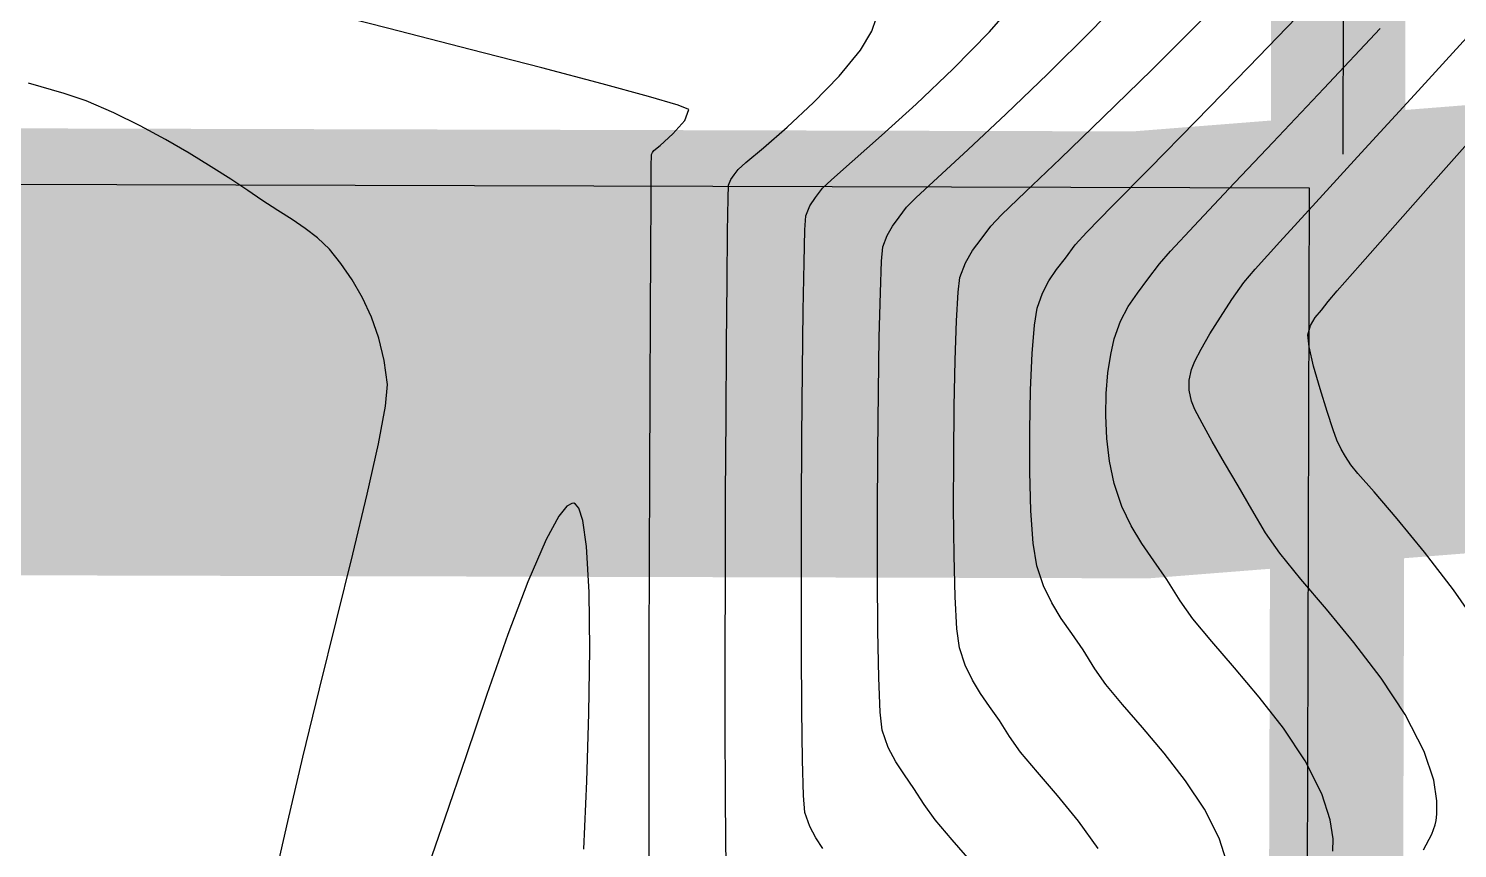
# Model space of a CAD drawing. Header units: feet. Extents: x 26064 to 27719, y 16802 to 28989.
# Drawn here: x 27538.99 to 27581.6, y 17992.7 to 18017.16 of the extents above; entities that cross this region are included whole.
import ezdxf

# ---------------------------------------------------------------- set-up
doc = ezdxf.new("R2010")
doc.units = ezdxf.units.FT
doc.header["$LTSCALE"] = 50
doc.header["$MEASUREMENT"] = 0
for name, pattern in [('DASHED', [0.75, 0.5, -0.25]), ('HIDDEN', [0.375, 0.25, -0.125]), ('HIDN25', [0.0938, 0.0625, -0.0313]), ('PHANTOM', [2.5, 1.25, -0.25, 0.25, -0.25, 0.25, -0.25])]:
    doc.linetypes.add(name, pattern=pattern)
for name, color, linetype in [('CONT-MJR', 160, 'HIDDEN'), ('CONT-MNR', 55, 'HIDN25'), ('DEMO-UTILITY', 1, 'Continuous'), ('FENCES-CHAIN', 6, 'FENCE-CHAIN'), ('FENCES-OTHER', 6, 'FENCE-WOOD'), ('s-adjoiners', 1, 'PHANTOM'), ('SILT_FENCE', 1, 'HIDDEN')]:
    doc.layers.add(name, color=color, linetype=linetype)
doc.linetypes.add('FENCE-CHAIN', pattern='A,1,0,[133,ltypeshp.shx,S=0.05,R=0,X=0,Y=0],-0.1', length=1.1)
doc.linetypes.add('FENCE-WOOD', pattern='A,1,0,[132,ltypeshp.shx,S=0.05,R=0,X=0,Y=0],-0.1', length=1.1)

msp = doc.modelspace()

# ---------------------------------------------------------------- linework, layer by layer
at = {"layer": 'CONT-MJR', "color": 7, "extrusion": (-0.246691, -0.969094, 0)}
msp.add_line((27549.73798, 18017.15935, 635), (27547.11051, 18017.8282, 635), dxfattribs=at)
at = {"layer": 'CONT-MJR', "color": 7, "extrusion": (0.720484, -0.693472, 0)}
msp.add_line((27575.38455, 18016.01769, 630), (27577.09261, 18017.79229, 630), dxfattribs=at)
at = {"layer": 'CONT-MJR', "color": 7, "extrusion": (-0.247899, -0.968786, 0)}
msp.add_line((27552.1597, 18016.53967, 635), (27549.73798, 18017.15935, 635), dxfattribs=at)
at = {"layer": 'CONT-MJR', "color": 7, "extrusion": (-0.250186, -0.968198, 0)}
msp.add_line((27554.30436, 18015.98548, 635), (27552.1597, 18016.53967, 635), dxfattribs=at)
at = {"layer": 'CONT-MJR', "color": 7, "extrusion": (-0.254316, -0.967121, 0)}
msp.add_line((27556.10062, 18015.51313, 635), (27554.30436, 18015.98548, 635), dxfattribs=at)
at = {"layer": 'CONT-MJR', "color": 7}
for p, q in [((27573.80311, 18014.39631, 630), (27575.38455, 18016.01769, 630)), ((27557.47716, 18015.13896, 635), (27556.10062, 18015.51313, 635)), ((27572.42144, 18012.99133, 630), (27573.80311, 18014.39631, 630)), ((27557.56525, 18013.04487, 635), (27557.56831, 18013.4009, 635)), ((27570.54993, 18011.08343, 630), (27571.31267, 18011.86597, 630)), ((27557.54127, 18008.59727, 635), (27557.55094, 18010.53854, 635)), ((27569.65133, 18009.97121, 630), (27569.91373, 18010.31605, 630)), ((27568.99151, 18008.31175, 630), (27569.0713, 18008.82228, 630)), ((27568.85367, 18003.93191, 630), (27568.85227, 18005.16728, 630)), ((27557.50399, 17998.68361, 635), (27557.51153, 18001.27528, 635)), ((27569.79045, 17999.56281, 630), (27569.50615, 18000.02457, 630)), ((27570.10473, 17999.10925, 630), (27569.79045, 17999.56281, 630)), ((27557.49893, 17996.19063, 635), (27557.50399, 17998.68361, 635)), ((27573.49634, 17994.72109, 630), (27572.86248, 17995.54082, 630)), ((27574.06153, 17993.86947, 630), (27573.49634, 17994.72109, 630))]:
    msp.add_line(p, q, dxfattribs=at)
at = {"layer": 'CONT-MJR', "color": 7, "extrusion": (0.281381, 0.959596, 0)}
msp.add_line((27558.36264, 18014.87931, 635), (27557.47716, 18015.13896, 635), dxfattribs=at)
at = {"layer": 'CONT-MJR', "color": 7, "extrusion": (-0.370268, -0.928925, 0)}
msp.add_line((27558.68574, 18014.75052, 635), (27558.36264, 18014.87931, 635), dxfattribs=at)
at = {"layer": 'CONT-MJR', "color": 7, "extrusion": (0.94094, -0.338573, 0)}
msp.add_line((27558.5678, 18014.42274, 635), (27558.68574, 18014.75052, 635), dxfattribs=at)
at = {"layer": 'CONT-MJR', "color": 7, "extrusion": (0.744771, -0.66732, 0)}
msp.add_line((27558.20706, 18014.02014, 635), (27558.5678, 18014.42274, 635), dxfattribs=at)
at = {"layer": 'CONT-MJR', "color": 7, "extrusion": (0.642783, -0.766048, 0)}
msp.add_line((27557.64092, 18013.52145, 635), (27557.82446, 18013.67546, 635), dxfattribs=at)
at = {"layer": 'CONT-MJR', "color": 7, "extrusion": (0.669326, -0.742969, 0)}
msp.add_line((27557.82446, 18013.67546, 635), (27558.20706, 18014.02014, 635), dxfattribs=at)
at = {"layer": 'CONT-MJR', "color": 7, "extrusion": (0.878101, -0.478474, 0)}
msp.add_line((27557.56831, 18013.4009, 635), (27557.60174, 18013.46224, 635), dxfattribs=at)
at = {"layer": 'CONT-MJR', "color": 7, "extrusion": (0.833949, -0.551841, 0)}
msp.add_line((27557.60174, 18013.46224, 635), (27557.64092, 18013.52145, 635), dxfattribs=at)
at = {"layer": 'CONT-MJR', "color": 7, "extrusion": (0.999981, -0.006119, 0)}
msp.add_line((27557.55919, 18012.05591, 635), (27557.56525, 18013.04487, 635), dxfattribs=at)
at = {"layer": 'CONT-MJR', "color": 7, "extrusion": (0.712338, -0.701837, 0)}
msp.add_line((27571.31267, 18011.86597, 630), (27572.42144, 18012.99133, 630), dxfattribs=at)
at = {"layer": 'CONT-MJR', "color": 7, "extrusion": (0.999985, -0.005439, 0)}
msp.add_line((27557.55094, 18010.53854, 635), (27557.55919, 18012.05591, 635), dxfattribs=at)
at = {"layer": 'CONT-MJR', "color": 7, "extrusion": (0.800495, -0.59934, 0)}
msp.add_line((27569.91373, 18010.31605, 630), (27570.20637, 18010.7069, 630), dxfattribs=at)
at = {"layer": 'CONT-MJR', "color": 7, "extrusion": (0.738701, -0.674033, 0)}
msp.add_line((27570.20637, 18010.7069, 630), (27570.54993, 18011.08343, 630), dxfattribs=at)
at = {"layer": 'CONT-MJR', "color": 7, "extrusion": (0.827115, -0.562033, 0)}
msp.add_line((27569.42174, 18009.63333, 630), (27569.65133, 18009.97121, 630), dxfattribs=at)
at = {"layer": 'CONT-MJR', "color": 7, "extrusion": (0.885424, -0.464785, 0)}
msp.add_line((27569.22754, 18009.26337, 630), (27569.42174, 18009.63333, 630), dxfattribs=at)
at = {"layer": 'CONT-MJR', "color": 7, "extrusion": (0.942615, -0.333882, 0)}
msp.add_line((27569.0713, 18008.82228, 630), (27569.22754, 18009.26337, 630), dxfattribs=at)
at = {"layer": 'CONT-MJR', "color": 7, "extrusion": (0.99999, -0.004562, 0)}
msp.add_line((27557.53095, 18006.33663, 635), (27557.54127, 18008.59727, 635), dxfattribs=at)
at = {"layer": 'CONT-MJR', "color": 7, "extrusion": (0.996996, -0.077451, 0)}
msp.add_line((27568.92552, 18007.46233, 630), (27568.99151, 18008.31175, 630), dxfattribs=at)
at = {"layer": 'CONT-MJR', "color": 7, "extrusion": (0.999025, -0.044137, 0)}
msp.add_line((27568.87767, 18006.37913, 630), (27568.92552, 18007.46233, 630), dxfattribs=at)
at = {"layer": 'CONT-MJR', "color": 7, "extrusion": (0.999992, -0.004109, 0)}
msp.add_line((27557.52078, 18003.86113, 635), (27557.53095, 18006.33663, 635), dxfattribs=at)
at = {"layer": 'CONT-MJR', "color": 7, "extrusion": (0.99978, -0.020951, 0)}
msp.add_line((27568.85227, 18005.16728, 630), (27568.87767, 18006.37913, 630), dxfattribs=at)
at = {"layer": 'CONT-MJR', "color": 7, "extrusion": (0.999603, 0.028168, 0)}
msp.add_line((27568.88618, 18002.77813, 630), (27568.85367, 18003.93191, 630), dxfattribs=at)
at = {"layer": 'CONT-MJR', "color": 7, "extrusion": (0.999994, -0.003577, 0)}
msp.add_line((27557.51153, 18001.27528, 635), (27557.52078, 18003.86113, 635), dxfattribs=at)
at = {"layer": 'CONT-MJR', "color": 7, "extrusion": (0.99754, 0.070103, 0)}
msp.add_line((27568.95414, 18001.81107, 630), (27568.88618, 18002.77813, 630), dxfattribs=at)
at = {"layer": 'CONT-MJR', "color": 7, "extrusion": (0.987508, 0.157567, 0)}
msp.add_line((27569.06188, 18001.13585, 630), (27568.95414, 18001.81107, 630), dxfattribs=at)
at = {"layer": 'CONT-MJR', "color": 7, "extrusion": (0.949453, 0.313909, 0)}
msp.add_line((27569.26042, 18000.53532, 630), (27569.06188, 18001.13585, 630), dxfattribs=at)
at = {"layer": 'CONT-MJR', "color": 7, "extrusion": (0.901135, 0.433539, 0)}
msp.add_line((27569.50615, 18000.02457, 630), (27569.26042, 18000.53532, 630), dxfattribs=at)
at = {"layer": 'CONT-MJR', "color": 7, "extrusion": (0.82291, 0.568172, 0)}
msp.add_line((27570.4404, 17998.62309, 630), (27570.10473, 17999.10925, 630), dxfattribs=at)
at = {"layer": 'CONT-MJR', "color": 7, "extrusion": (0.848859, 0.528619, 0)}
msp.add_line((27570.78885, 17998.06353, 630), (27570.4404, 17998.62309, 630), dxfattribs=at)
at = {"layer": 'CONT-MJR', "color": 7, "extrusion": (0.816926, 0.576742, 0)}
msp.add_line((27571.12316, 17997.59001, 630), (27570.78885, 17998.06353, 630), dxfattribs=at)
at = {"layer": 'CONT-MJR', "color": 7, "extrusion": (0.767418, 0.641147, 0)}
msp.add_line((27571.61848, 17996.99714, 630), (27571.12316, 17997.59001, 630), dxfattribs=at)
at = {"layer": 'CONT-MJR', "color": 7, "extrusion": (0.755358, 0.655312, 0)}
msp.add_line((27572.21739, 17996.30679, 630), (27571.61848, 17996.99714, 630), dxfattribs=at)
at = {"layer": 'CONT-MJR', "color": 7, "extrusion": (0.764879, 0.644174, 0)}
msp.add_line((27572.86248, 17995.54082, 630), (27572.21739, 17996.30679, 630), dxfattribs=at)
at = {"layer": 'CONT-MJR', "color": 7, "extrusion": (1, -0.000783512, 0)}
msp.add_line((27557.49714, 17993.90086, 635), (27557.49893, 17996.19063, 635), dxfattribs=at)
at = {"layer": 'CONT-MJR', "color": 7, "extrusion": (0.999999, 0.001137, 0)}
msp.add_line((27557.49939, 17991.9188, 635), (27557.49714, 17993.90086, 635), dxfattribs=at)
at = {"layer": 'CONT-MJR', "color": 7, "extrusion": (0.890971, 0.454059, 0)}
msp.add_line((27574.50065, 17993.00781, 630), (27574.06153, 17993.86947, 630), dxfattribs=at)
at = {"layer": 'CONT-MJR', "color": 7, "extrusion": (0.950898, 0.309506, 0)}
msp.add_line((27574.72259, 17992.32595, 630), (27574.50065, 17993.00781, 630), dxfattribs=at)
at = {"layer": 'CONT-MNR', "color": 7}
for p, q in [((27570.69417, 18017.09963, 632), (27571.97508, 18018.43435, 632)), ((27563.80386, 18016.512, 634), (27564.14591, 18017.08267, 634)), ((27568.1404, 18014.60758, 632), (27569.39076, 18015.80618, 632)), ((27562.40481, 18014.95534, 634), (27563.16972, 18015.73842, 634)), ((27540.714, 18015.00441, 636), (27540.05329, 18015.22875, 636)), ((27541.53224, 18014.64669, 636), (27540.714, 18015.00441, 636)), ((27576.10094, 18013.75978, 629), (27577.62268, 18015.37238, 629)), ((27564.43284, 18013.96863, 633), (27565.46761, 18014.91025, 633)), ((27567.01862, 18013.55737, 632), (27568.1404, 18014.60758, 632)), ((27581.11174, 18012.83343, 627), (27582.72949, 18014.66262, 627)), ((27569.76323, 18013.28267, 631), (27571.04233, 18014.51505, 631)), ((27566.10096, 18012.70912, 632), (27567.01862, 18013.55737, 632)), ((27577.37917, 18011.96967, 628), (27578.73846, 18013.45264, 628)), ((27559.86891, 18012.48517, 634), (27559.93965, 18012.65929, 634)), ((27546.42476, 18011.73611, 636), (27545.95185, 18012.04492, 636)), ((27559.8392, 18011.10382, 634), (27559.85474, 18012.09799, 634)), ((27562.29298, 18011.87335, 633), (27562.46058, 18012.12232, 633)), ((27562.14431, 18011.15881, 633), (27562.16951, 18011.56945, 633)), ((27547.24645, 18011.2001, 636), (27546.85317, 18011.46438, 636)), ((27564.75848, 18011.26778, 632), (27564.95424, 18011.53253, 632)), ((27567.39972, 18010.87979, 631), (27567.69328, 18011.26981, 631)), ((27578.70235, 18010.1109, 627), (27579.7518, 18011.29709, 627)), ((27567.14538, 18010.53581, 631), (27567.39972, 18010.87979, 631)), ((27575.57188, 18009.97961, 628), (27576.30553, 18010.7939, 628)), ((27548.30937, 18010.15543, 636), (27547.96517, 18010.57527, 636)), ((27566.93434, 18010.17587, 631), (27567.14538, 18010.53581, 631)), ((27572.71946, 18010.14399, 629), (27573.04475, 18010.51555, 629)), ((27572.37204, 18009.67997, 629), (27572.71946, 18010.14399, 629)), ((27559.80771, 18007.73103, 634), (27559.82321, 18009.61179, 634)), ((27564.36499, 18007.95342, 632), (27564.39647, 18009.28724, 632)), ((27566.66989, 18008.44237, 631), (27566.71742, 18009.29788, 631)), ((27574.53737, 18008.55295, 628), (27574.87968, 18009.07406, 628)), ((27577.74563, 18009.01817, 627), (27578.01607, 18009.33216, 627)), ((27566.63028, 18007.27178, 631), (27566.66989, 18008.44237, 631)), ((27571.3719, 18007.90656, 629), (27571.55738, 18008.43022, 629)), ((27559.79362, 18005.57068, 634), (27559.80771, 18007.73103, 634)), ((27564.33921, 18006.33293, 632), (27564.36499, 18007.95342, 632)), ((27573.96419, 18007.6011, 628), (27574.22556, 18008.05091, 628)), ((27577.1821, 18007.66629, 627), (27577.14713, 18008.02444, 627)), ((27571.13308, 18006.27357, 629), (27571.18425, 18006.8897, 629)), ((27549.63944, 18005.89912, 636), (27549.69863, 18006.54237, 636)), ((27573.60883, 18006.36914, 628), (27573.6082, 18006.66812, 628)), ((27577.7177, 18005.73759, 627), (27577.50966, 18006.40897, 627)), ((27549.42506, 18004.77499, 636), (27549.63944, 18005.89912, 636)), ((27577.89887, 18005.18959, 627), (27577.7177, 18005.73759, 627)), ((27559.78187, 18003.23987, 634), (27559.79362, 18005.57068, 634)), ((27574.29542, 18004.84155, 628), (27573.99188, 18005.3841, 628)), ((27578.01089, 18004.87887, 627), (27577.89887, 18005.18959, 627)), ((27574.66096, 18004.20676, 628), (27574.29542, 18004.84155, 628)), ((27564.31113, 18002.67312, 632), (27564.32073, 18004.53607, 632)), ((27578.42261, 18004.14641, 627), (27578.26944, 18004.39704, 627)), ((27571.36661, 18003.59019, 629), (27571.22931, 18004.25109, 629)), ((27571.59273, 18002.90625, 629), (27571.36661, 18003.59019, 629)), ((27548.66229, 18001.48216, 636), (27549.08838, 18003.2695, 636)), ((27559.77339, 18000.84773, 634), (27559.78187, 18003.23987, 634)), ((27555.04956, 18002.91626, 636), (27554.80571, 18002.61573, 636)), ((27555.25384, 18002.99808, 636), (27555.19046, 18002.9967, 636)), ((27555.52323, 18002.48587, 636), (27555.40454, 18002.84948, 636)), ((27562.04022, 18000.6855, 633), (27562.04594, 18002.8253, 633)), ((27564.31202, 18000.85437, 632), (27564.31113, 18002.67312, 632)), ((27571.87258, 18002.32457, 629), (27571.59273, 18002.90625, 629)), ((27580.61885, 18001.54395, 627), (27579.8057, 18002.53558, 627)), ((27576.30441, 18001.50877, 628), (27575.87803, 18002.11878, 628)), ((27548.17971, 17999.51247, 636), (27548.66229, 18001.48216, 636)), ((27555.71396, 18000.34388, 636), (27555.6363, 18001.70788, 636)), ((27566.62701, 18000.20354, 631), (27566.59445, 18001.44487, 631)), ((27553.88668, 18000.65988, 636), (27553.29129, 17999.0795, 636)), ((27577.69811, 17999.84062, 628), (27576.93536, 18000.73883, 628)), ((27555.7324, 17998.64807, 636), (27555.71396, 18000.34388, 636)), ((27573.71417, 17999.55187, 629), (27573.33344, 18000.09116, 629)), ((27582.33351, 17999.20472, 627), (27581.48588, 18000.41555, 627)), ((27566.75715, 17998.68151, 631), (27566.68052, 17999.24898, 631)), ((27574.96038, 17998.09042, 629), (27574.27829, 17998.87665, 629)), ((27559.76992, 17996.316, 634), (27559.76909, 17998.50339, 634)), ((27562.05239, 17996.82761, 633), (27562.04197, 17998.64898, 633)), ((27567.65516, 17996.93638, 631), (27567.38453, 17997.32696, 631)), ((27576.41696, 17996.28449, 629), (27575.69507, 17997.21807, 629)), ((27555.64115, 17994.70351, 636), (27555.70401, 17996.73108, 636)), ((27564.45242, 17996.22718, 632), (27564.3936, 17996.76623, 632)), ((27567.94421, 17996.51774, 631), (27567.65516, 17996.93638, 631)), ((27580.61131, 17995.59802, 628), (27580.04924, 17996.69283, 628)), ((27568.24427, 17996.03591, 631), (27567.94421, 17996.51774, 631)), ((27577.06066, 17995.31458, 629), (27576.41696, 17996.28449, 629)), ((27568.57889, 17995.56957, 631), (27568.24427, 17996.03591, 631)), ((27569.08117, 17994.97614, 631), (27568.57889, 17995.56957, 631)), ((27580.89734, 17994.74223, 628), (27580.61131, 17995.59802, 628)), ((27569.6807, 17994.28243, 631), (27569.08117, 17994.97614, 631)), ((27580.99195, 17994.12272, 628), (27580.89734, 17994.74223, 628)), ((27559.79064, 17992.84857, 634), (27559.77679, 17994.39468, 634)), ((27577.81353, 17993.55669, 629), (27577.56077, 17994.33325, 629)), ((27580.98919, 17993.72415, 628), (27580.99195, 17994.12272, 628)), ((27562.29014, 17993.35952, 633), (27562.1477, 17993.77284, 633)), ((27580.96631, 17993.52996, 628), (27580.98919, 17993.72415, 628)), ((27546.34237, 17991.80047, 636), (27546.72196, 17993.50444, 636)), ((27577.89519, 17992.9876, 629), (27577.81353, 17993.55669, 629)), ((27580.93936, 17993.40261, 628), (27580.96631, 17993.52996, 628)), ((27567.13028, 17992.26809, 632), (27566.53952, 17992.96081, 632)), ((27580.59206, 17992.66168, 628), (27580.84182, 17993.12644, 628))]:
    msp.add_line(p, q, dxfattribs=at)
at = {"layer": 'CONT-MNR', "color": 7, "extrusion": (0.753255, -0.657728, 0)}
msp.add_line((27567.64637, 18017.06602, 633), (27568.60369, 18018.16239, 633), dxfattribs=at)
at = {"layer": 'CONT-MNR', "color": 7, "extrusion": (0.950054, -0.312085, 0)}
msp.add_line((27564.14591, 18017.08267, 634), (27564.27048, 18017.4619, 634), dxfattribs=at)
at = {"layer": 'CONT-MNR', "color": 7, "extrusion": (-0.704389, 0.709815, 0)}
msp.add_line((27569.39076, 18015.80618, 632), (27570.69417, 18017.09963, 632), dxfattribs=at)
at = {"layer": 'CONT-MNR', "color": 7, "extrusion": (0.707822, -0.70639, 0)}
msp.add_line((27572.48915, 18015.93113, 631), (27574.02758, 18017.47268, 631), dxfattribs=at)
at = {"layer": 'CONT-MNR', "color": 7, "extrusion": (0.72934, -0.684151, 0)}
msp.add_line((27577.62268, 18015.37238, 629), (27579.30073, 18017.16127, 629), dxfattribs=at)
at = {"layer": 'CONT-MNR', "color": 7, "extrusion": (0.73824, -0.674538, 0)}
msp.add_line((27580.32907, 18015.18852, 628), (27582.09666, 18017.12305, 628), dxfattribs=at)
at = {"layer": 'CONT-MNR', "color": 7, "extrusion": (0.715875, -0.698229, 0)}
msp.add_line((27566.56989, 18015.96235, 633), (27567.64637, 18017.06602, 633), dxfattribs=at)
at = {"layer": 'CONT-MNR', "color": 7, "extrusion": (0.77336, -0.633967, 0)}
msp.add_line((27563.16972, 18015.73842, 634), (27563.80386, 18016.512, 634), dxfattribs=at)
at = {"layer": 'CONT-MNR', "color": 7, "extrusion": (0.690447, -0.723383, 0)}
msp.add_line((27565.46761, 18014.91025, 633), (27566.56989, 18015.96235, 633), dxfattribs=at)
at = {"layer": 'CONT-MNR', "color": 7, "extrusion": (0.699474, -0.714659, 0)}
msp.add_line((27571.04233, 18014.51505, 631), (27572.48915, 18015.93113, 631), dxfattribs=at)
at = {"layer": 'CONT-MNR', "color": 7, "extrusion": (-0.277103, -0.96084, 0)}
msp.add_line((27540.05329, 18015.22875, 636), (27538.99423, 18015.53417, 636), dxfattribs=at)
at = {"layer": 'CONT-MNR', "color": 7, "extrusion": (0.679262, -0.733896, 0)}
msp.add_line((27561.61496, 18014.22429, 634), (27562.40481, 18014.95534, 634), dxfattribs=at)
at = {"layer": 'CONT-MNR', "color": 7, "extrusion": (0.737285, -0.675582, 0)}
msp.add_line((27578.73846, 18013.45264, 628), (27580.32907, 18015.18852, 628), dxfattribs=at)
at = {"layer": 'CONT-MNR', "color": 7, "extrusion": (-0.441242, -0.897388, 0)}
msp.add_line((27542.32393, 18014.25742, 636), (27541.53224, 18014.64669, 636), dxfattribs=at)
at = {"layer": 'CONT-MNR', "color": 7, "extrusion": (-0.474303, -0.880362, 0)}
msp.add_line((27543.079, 18013.85062, 636), (27542.32393, 18014.25742, 636), dxfattribs=at)
at = {"layer": 'CONT-MNR', "color": 7, "extrusion": (-0.656789, 0.754075, 0)}
msp.add_line((27560.90599, 18013.60679, 634), (27561.61496, 18014.22429, 634), dxfattribs=at)
at = {"layer": 'CONT-MNR', "color": 7, "extrusion": (-0.501213, -0.865324, 0)}
msp.add_line((27543.78735, 18013.44033, 636), (27543.079, 18013.85062, 636), dxfattribs=at)
at = {"layer": 'CONT-MNR', "color": 7, "extrusion": (0.662179, -0.749346, 0)}
msp.add_line((27563.55895, 18013.19638, 633), (27564.43284, 18013.96863, 633), dxfattribs=at)
at = {"layer": 'CONT-MNR', "color": 7, "extrusion": (0.726383, -0.68729, 0)}
msp.add_line((27574.79262, 18012.37704, 629), (27576.10094, 18013.75978, 629), dxfattribs=at)
at = {"layer": 'CONT-MNR', "color": 7, "extrusion": (-0.522956, -0.85236, 0)}
msp.add_line((27544.43889, 18013.04058, 636), (27543.78735, 18013.44033, 636), dxfattribs=at)
at = {"layer": 'CONT-MNR', "color": 7, "extrusion": (0.64638, -0.763015, 0)}
msp.add_line((27560.38373, 18013.16436, 634), (27560.90599, 18013.60679, 634), dxfattribs=at)
at = {"layer": 'CONT-MNR', "color": 7, "extrusion": (-0.691301, 0.722567, 0)}
msp.add_line((27568.72795, 18012.29219, 631), (27569.76323, 18013.28267, 631), dxfattribs=at)
at = {"layer": 'CONT-MNR', "color": 7, "extrusion": (0.540069, 0.841621, 0)}
msp.add_line((27545.02355, 18012.66541, 636), (27544.43889, 18013.04058, 636), dxfattribs=at)
at = {"layer": 'CONT-MNR', "color": 7, "extrusion": (0.797843, -0.602865, 0)}
for p, q in [((27560.03569, 18012.80195, 634), (27560.15401, 18012.95854, 634)), ((27562.46058, 18012.12232, 633), (27562.6671, 18012.39563, 633))]:
    msp.add_line(p, q, dxfattribs=at)
at = {"layer": 'CONT-MNR', "color": 7, "extrusion": (0.667303, -0.744786, 0)}
msp.add_line((27560.15401, 18012.95854, 634), (27560.38373, 18013.16436, 634), dxfattribs=at)
at = {"layer": 'CONT-MNR', "color": 7, "extrusion": (0.659693, -0.751535, 0)}
msp.add_line((27562.93925, 18012.65242, 633), (27563.55895, 18013.19638, 633), dxfattribs=at)
at = {"layer": 'CONT-MNR', "color": 7, "extrusion": (0.748786, -0.662812, 0)}
msp.add_line((27579.7518, 18011.29709, 627), (27581.11174, 18012.83343, 627), dxfattribs=at)
at = {"layer": 'CONT-MNR', "color": 7, "extrusion": (0.552554, 0.833477, 0)}
msp.add_line((27545.53123, 18012.32884, 636), (27545.02355, 18012.66541, 636), dxfattribs=at)
at = {"layer": 'CONT-MNR', "color": 7, "extrusion": (0.999331, -0.036576, 0)}
msp.add_line((27559.85474, 18012.09799, 634), (27559.86891, 18012.48517, 634), dxfattribs=at)
at = {"layer": 'CONT-MNR', "color": 7, "extrusion": (0.829547, -0.558437, 0)}
msp.add_line((27559.93965, 18012.65929, 634), (27560.03569, 18012.80195, 634), dxfattribs=at)
at = {"layer": 'CONT-MNR', "color": 7, "extrusion": (0.686278, -0.72734, 0)}
msp.add_line((27562.6671, 18012.39563, 633), (27562.93925, 18012.65242, 633), dxfattribs=at)
at = {"layer": 'CONT-MNR', "color": 7, "extrusion": (0.680646, -0.732612, 0)}
msp.add_line((27565.46297, 18012.11638, 632), (27566.10096, 18012.70912, 632), dxfattribs=at)
at = {"layer": 'CONT-MNR', "color": 7, "extrusion": (-0.559485, -0.82884, 0)}
msp.add_line((27545.95185, 18012.04492, 636), (27545.53123, 18012.32884, 636), dxfattribs=at)
at = {"layer": 'CONT-MNR', "color": 7, "extrusion": (0.708204, -0.706008, 0)}
msp.add_line((27565.18019, 18011.83272, 632), (27565.46297, 18012.11638, 632), dxfattribs=at)
at = {"layer": 'CONT-MNR', "color": 7, "extrusion": (0.694424, -0.719566, 0)}
msp.add_line((27568.0126, 18011.60183, 631), (27568.72795, 18012.29219, 631), dxfattribs=at)
at = {"layer": 'CONT-MNR', "color": 7, "extrusion": (0.727156, -0.686472, 0)}
msp.add_line((27573.75485, 18011.27776, 629), (27574.79262, 18012.37704, 629), dxfattribs=at)
at = {"layer": 'CONT-MNR', "color": 7, "extrusion": (0.738451, -0.674307, 0)}
msp.add_line((27576.30553, 18010.7939, 628), (27577.37917, 18011.96967, 628), dxfattribs=at)
at = {"layer": 'CONT-MNR', "color": 7, "extrusion": (-0.535611, -0.844465, 0)}
msp.add_line((27546.85317, 18011.46438, 636), (27546.42476, 18011.73611, 636), dxfattribs=at)
at = {"layer": 'CONT-MNR', "color": 7, "extrusion": (0.926455, -0.376406, 0)}
msp.add_line((27562.16951, 18011.56945, 633), (27562.29298, 18011.87335, 633), dxfattribs=at)
at = {"layer": 'CONT-MNR', "color": 7, "extrusion": (0.798973, -0.601367, 0)}
msp.add_line((27564.95424, 18011.53253, 632), (27565.18019, 18011.83272, 632), dxfattribs=at)
at = {"layer": 'CONT-MNR', "color": 7, "extrusion": (0.720755, -0.69319, 0)}
msp.add_line((27567.69328, 18011.26981, 631), (27568.0126, 18011.60183, 631), dxfattribs=at)
at = {"layer": 'CONT-MNR', "color": 7, "extrusion": (0.614775, 0.788703, 0)}
msp.add_line((27547.61399, 18010.91361, 636), (27547.24645, 18011.2001, 636), dxfattribs=at)
at = {"layer": 'CONT-MNR', "color": 7, "extrusion": (0.999675, -0.025504, 0)}
msp.add_line((27562.11935, 18010.18035, 633), (27562.14431, 18011.15881, 633), dxfattribs=at)
at = {"layer": 'CONT-MNR', "color": 7, "extrusion": (0.862655, -0.505793, 0)}
msp.add_line((27564.59605, 18010.99074, 632), (27564.75848, 18011.26778, 632), dxfattribs=at)
at = {"layer": 'CONT-MNR', "color": 7, "extrusion": (0.731679, -0.681649, 0)}
msp.add_line((27573.04475, 18010.51555, 629), (27573.75485, 18011.27776, 629), dxfattribs=at)
at = {"layer": 'CONT-MNR', "color": 7, "extrusion": (0.693822, 0.720146, 0)}
msp.add_line((27547.96517, 18010.57527, 636), (27547.61399, 18010.91361, 636), dxfattribs=at)
at = {"layer": 'CONT-MNR', "color": 7, "extrusion": (0.999943, -0.010713, 0)}
msp.add_line((27559.82321, 18009.61179, 634), (27559.8392, 18011.10382, 634), dxfattribs=at)
at = {"layer": 'CONT-MNR', "color": 7, "extrusion": (0.936724, -0.350069, 0)}
for p, q in [((27564.4701, 18010.65373, 632), (27564.59605, 18010.99074, 632)), ((27566.7707, 18009.738, 631), (27566.93434, 18010.17587, 631))]:
    msp.add_line(p, q, dxfattribs=at)
at = {"layer": 'CONT-MNR', "color": 7, "extrusion": (0.996097, -0.088263, 0)}
msp.add_line((27564.43204, 18010.2241, 632), (27564.4701, 18010.65373, 632), dxfattribs=at)
at = {"layer": 'CONT-MNR', "color": 7, "extrusion": (0.827564, 0.561372, 0)}
msp.add_line((27548.6429, 18009.66375, 636), (27548.30937, 18010.15543, 636), dxfattribs=at)
at = {"layer": 'CONT-MNR', "color": 7, "extrusion": (0.999866, -0.016397, 0)}
msp.add_line((27562.09582, 18008.74592, 633), (27562.11935, 18010.18035, 633), dxfattribs=at)
at = {"layer": 'CONT-MNR', "color": 7, "extrusion": (0.99928, -0.03794, 0)}
msp.add_line((27564.39647, 18009.28724, 632), (27564.43204, 18010.2241, 632), dxfattribs=at)
at = {"layer": 'CONT-MNR', "color": 7, "extrusion": (0.761393, -0.64829, 0)}
msp.add_line((27575.23254, 18009.58108, 628), (27575.57188, 18009.97961, 628), dxfattribs=at)
at = {"layer": 'CONT-MNR', "color": 7, "extrusion": (0.75024, -0.661166, 0)}
msp.add_line((27578.01607, 18009.33216, 627), (27578.70235, 18010.1109, 627), dxfattribs=at)
at = {"layer": 'CONT-MNR', "color": 7, "extrusion": (0.867792, 0.496928, 0)}
msp.add_line((27548.94907, 18009.12907, 636), (27548.6429, 18009.66375, 636), dxfattribs=at)
at = {"layer": 'CONT-MNR', "color": 7, "extrusion": (0.992752, -0.12018, 0)}
msp.add_line((27566.71742, 18009.29788, 631), (27566.7707, 18009.738, 631), dxfattribs=at)
at = {"layer": 'CONT-MNR', "color": 7, "extrusion": (0.795803, -0.605555, 0)}
msp.add_line((27572.06051, 18009.27057, 629), (27572.37204, 18009.67997, 629), dxfattribs=at)
at = {"layer": 'CONT-MNR', "color": 7, "extrusion": (0.820786, -0.571236, 0)}
msp.add_line((27574.87968, 18009.07406, 628), (27575.23254, 18009.58108, 628), dxfattribs=at)
at = {"layer": 'CONT-MNR', "color": 7, "extrusion": (0.906939, 0.421263, 0)}
msp.add_line((27549.21782, 18008.5505, 636), (27548.94907, 18009.12907, 636), dxfattribs=at)
at = {"layer": 'CONT-MNR', "color": 7, "extrusion": (0.827115, -0.562033, 0)}
msp.add_line((27571.78794, 18008.86944, 629), (27572.06051, 18009.27057, 629), dxfattribs=at)
at = {"layer": 'CONT-MNR', "color": 7, "extrusion": (0.787225, -0.616666, 0)}
msp.add_line((27577.54652, 18008.76399, 627), (27577.74563, 18009.01817, 627), dxfattribs=at)
at = {"layer": 'CONT-MNR', "color": 7, "extrusion": (0.999931, -0.011738, 0)}
msp.add_line((27562.07494, 18006.96736, 633), (27562.09582, 18008.74592, 633), dxfattribs=at)
at = {"layer": 'CONT-MNR', "color": 7, "extrusion": (0.885424, -0.464785, 0)}
msp.add_line((27571.55738, 18008.43022, 629), (27571.78794, 18008.86944, 629), dxfattribs=at)
at = {"layer": 'CONT-MNR', "color": 7, "extrusion": (0.781922, -0.623376, 0)}
msp.add_line((27577.36707, 18008.53889, 627), (27577.54652, 18008.76399, 627), dxfattribs=at)
at = {"layer": 'CONT-MNR', "color": 7, "extrusion": (0.942413, 0.33445, 0)}
msp.add_line((27549.43904, 18007.92712, 636), (27549.21782, 18008.5505, 636), dxfattribs=at)
at = {"layer": 'CONT-MNR', "color": 7, "extrusion": (0.84949, -0.527605, 0)}
msp.add_line((27574.22556, 18008.05091, 628), (27574.53737, 18008.55295, 628), dxfattribs=at)
at = {"layer": 'CONT-MNR', "color": 7, "extrusion": (0.961539, -0.274669, 0)}
msp.add_line((27577.14713, 18008.02444, 627), (27577.22728, 18008.30501, 627), dxfattribs=at)
at = {"layer": 'CONT-MNR', "color": 7, "extrusion": (0.85836, -0.513047, 0)}
msp.add_line((27577.22728, 18008.30501, 627), (27577.36707, 18008.53889, 627), dxfattribs=at)
at = {"layer": 'CONT-MNR', "color": 7, "extrusion": (0.971372, 0.237563, 0)}
msp.add_line((27549.60268, 18007.25805, 636), (27549.43904, 18007.92712, 636), dxfattribs=at)
at = {"layer": 'CONT-MNR', "color": 7, "extrusion": (0.975102, -0.221758, 0)}
msp.add_line((27571.26605, 18007.44116, 629), (27571.3719, 18007.90656, 629), dxfattribs=at)
at = {"layer": 'CONT-MNR', "color": 7, "extrusion": (0.989176, -0.146731, 0)}
msp.add_line((27571.18425, 18006.8897, 629), (27571.26605, 18007.44116, 629), dxfattribs=at)
at = {"layer": 'CONT-MNR', "color": 7, "extrusion": (0.885712, -0.464236, 0)}
msp.add_line((27573.77318, 18007.23669, 628), (27573.96419, 18007.6011, 628), dxfattribs=at)
at = {"layer": 'CONT-MNR', "color": 7, "extrusion": (0.97368, 0.22792, 0)}
msp.add_line((27577.31704, 18007.08984, 627), (27577.1821, 18007.66629, 627), dxfattribs=at)
at = {"layer": 'CONT-MNR', "color": 7, "extrusion": (0.991131, 0.132887, 0)}
msp.add_line((27549.69863, 18006.54237, 636), (27549.60268, 18007.25805, 636), dxfattribs=at)
at = {"layer": 'CONT-MNR', "color": 7, "extrusion": (0.999964, -0.008469, 0)}
msp.add_line((27562.05792, 18004.95654, 633), (27562.07494, 18006.96736, 633), dxfattribs=at)
at = {"layer": 'CONT-MNR', "color": 7, "extrusion": (0.999773, -0.021305, 0)}
msp.add_line((27566.60075, 18005.88643, 631), (27566.63028, 18007.27178, 631), dxfattribs=at)
at = {"layer": 'CONT-MNR', "color": 7, "extrusion": (0.980725, -0.195392, 0)}
msp.add_line((27573.6082, 18006.66812, 628), (27573.67249, 18006.99084, 628), dxfattribs=at)
at = {"layer": 'CONT-MNR', "color": 7, "extrusion": (0.925395, -0.379005, 0)}
msp.add_line((27573.67249, 18006.99084, 628), (27573.77318, 18007.23669, 628), dxfattribs=at)
at = {"layer": 'CONT-MNR', "color": 7, "extrusion": (0.962233, 0.272226, 0)}
msp.add_line((27577.50966, 18006.40897, 627), (27577.31704, 18007.08984, 627), dxfattribs=at)
at = {"layer": 'CONT-MNR', "color": 7, "extrusion": (0.999947, -0.010288, 0)}
msp.add_line((27564.32073, 18004.53607, 632), (27564.33921, 18006.33293, 632), dxfattribs=at)
at = {"layer": 'CONT-MNR', "color": 7, "extrusion": (0.999777, -0.021139, 0)}
msp.add_line((27571.11914, 18005.61417, 629), (27571.13308, 18006.27357, 629), dxfattribs=at)
at = {"layer": 'CONT-MNR', "color": 7, "extrusion": (0.981964, 0.189067, 0)}
msp.add_line((27573.67133, 18006.04452, 628), (27573.60883, 18006.36914, 628), dxfattribs=at)
at = {"layer": 'CONT-MNR', "color": 7, "extrusion": (0.92152, 0.388331, 0)}
msp.add_line((27573.77546, 18005.79742, 628), (27573.67133, 18006.04452, 628), dxfattribs=at)
at = {"layer": 'CONT-MNR', "color": 7, "extrusion": (0.999934, -0.011507, 0)}
msp.add_line((27566.58349, 18004.38662, 631), (27566.60075, 18005.88643, 631), dxfattribs=at)
at = {"layer": 'CONT-MNR', "color": 7, "extrusion": (0.99904, 0.043812, 0)}
msp.add_line((27571.14902, 18004.93288, 629), (27571.11914, 18005.61417, 629), dxfattribs=at)
at = {"layer": 'CONT-MNR', "color": 7, "extrusion": (0.885908, 0.463861, 0)}
msp.add_line((27573.99188, 18005.3841, 628), (27573.77546, 18005.79742, 628), dxfattribs=at)
at = {"layer": 'CONT-MNR', "color": 7, "extrusion": (0.975894, -0.218246, 0)}
msp.add_line((27549.08838, 18003.2695, 636), (27549.42506, 18004.77499, 636), dxfattribs=at)
at = {"layer": 'CONT-MNR', "color": 7, "extrusion": (0.999984, -0.005619, 0)}
msp.add_line((27562.04594, 18002.8253, 633), (27562.05792, 18004.95654, 633), dxfattribs=at)
at = {"layer": 'CONT-MNR', "color": 7, "extrusion": (0.993137, 0.116955, 0)}
msp.add_line((27571.22931, 18004.25109, 629), (27571.14902, 18004.93288, 629), dxfattribs=at)
at = {"layer": 'CONT-MNR', "color": 7, "extrusion": (0.901691, 0.432381, 0)}
msp.add_line((27578.13665, 18004.61659, 627), (27578.01089, 18004.87887, 627), dxfattribs=at)
at = {"layer": 'CONT-MNR', "color": 7, "extrusion": (0.999998, -0.001866, 0)}
msp.add_line((27566.58067, 18002.87267, 631), (27566.58349, 18004.38662, 631), dxfattribs=at)
at = {"layer": 'CONT-MNR', "color": 7, "extrusion": (0.85568, 0.517505, 0)}
msp.add_line((27578.26944, 18004.39704, 627), (27578.13665, 18004.61659, 627), dxfattribs=at)
at = {"layer": 'CONT-MNR', "color": 7, "extrusion": (0.863861, 0.50373, 0)}
msp.add_line((27575.06334, 18003.51672, 628), (27574.66096, 18004.20676, 628), dxfattribs=at)
at = {"layer": 'CONT-MNR', "color": 7, "extrusion": (0.769752, 0.638343, 0)}
msp.add_line((27578.63429, 18003.89116, 627), (27578.42261, 18004.14641, 627), dxfattribs=at)
at = {"layer": 'CONT-MNR', "color": 7, "extrusion": (0.752718, 0.658343, 0)}
msp.add_line((27579.11975, 18003.3361, 627), (27578.63429, 18003.89116, 627), dxfattribs=at)
at = {"layer": 'CONT-MNR', "color": 7, "extrusion": (0.86331, 0.504674, 0)}
msp.add_line((27575.47741, 18002.80839, 628), (27575.06334, 18003.51672, 628), dxfattribs=at)
at = {"layer": 'CONT-MNR', "color": 7, "extrusion": (0.759352, 0.65068, 0)}
msp.add_line((27579.8057, 18002.53558, 627), (27579.11975, 18003.3361, 627), dxfattribs=at)
at = {"layer": 'CONT-MNR', "color": 7, "extrusion": (0.878828, -0.477138, 0)}
msp.add_line((27554.80571, 18002.61573, 636), (27554.42766, 18001.9194, 636), dxfattribs=at)
at = {"layer": 'CONT-MNR', "color": 7, "extrusion": (0.495805, -0.868434, 0)}
msp.add_line((27555.19046, 18002.9967, 636), (27555.04956, 18002.91626, 636), dxfattribs=at)
at = {"layer": 'CONT-MNR', "color": 7, "extrusion": (0.408798, 0.912625, 0)}
msp.add_line((27555.3078, 18002.97391, 636), (27555.25384, 18002.99808, 636), dxfattribs=at)
at = {"layer": 'CONT-MNR', "color": 7, "extrusion": (0.789464, 0.613797, 0)}
msp.add_line((27555.40454, 18002.84948, 636), (27555.3078, 18002.97391, 636), dxfattribs=at)
at = {"layer": 'CONT-MNR', "color": 7, "extrusion": (0.999953, 0.009652, 0)}
msp.add_line((27566.59445, 18001.44487, 631), (27566.58067, 18002.87267, 631), dxfattribs=at)
at = {"layer": 'CONT-MNR', "color": 7, "extrusion": (0.864681, 0.502321, 0)}
msp.add_line((27575.87803, 18002.11878, 628), (27575.47741, 18002.80839, 628), dxfattribs=at)
at = {"layer": 'CONT-MNR', "color": 7, "extrusion": (0.989602, 0.143833, 0)}
msp.add_line((27555.6363, 18001.70788, 636), (27555.52323, 18002.48587, 636), dxfattribs=at)
at = {"layer": 'CONT-MNR', "color": 7, "extrusion": (0.851543, 0.524285, 0)}
for p, q in [((27572.19636, 18001.79867, 629), (27571.87258, 18002.32457, 629)), ((27567.38453, 17997.32696, 631), (27567.13971, 17997.72458, 631))]:
    msp.add_line(p, q, dxfattribs=at)
at = {"layer": 'CONT-MNR', "color": 7, "extrusion": (0.918834, -0.394645, 0)}
msp.add_line((27554.42766, 18001.9194, 636), (27553.88668, 18000.65988, 636), dxfattribs=at)
at = {"layer": 'CONT-MNR', "color": 7, "extrusion": (0.821958, 0.569548, 0)}
msp.add_line((27572.5543, 18001.28211, 629), (27572.19636, 18001.79867, 629), dxfattribs=at)
at = {"layer": 'CONT-MNR', "color": 7, "extrusion": (0.773462, 0.633843, 0)}
msp.add_line((27576.93536, 18000.73883, 628), (27576.30441, 18001.50877, 628), dxfattribs=at)
at = {"layer": 'CONT-MNR', "color": 7, "extrusion": (0.792952, 0.609284, 0)}
msp.add_line((27581.48588, 18000.41555, 627), (27580.61885, 18001.54395, 627), dxfattribs=at)
at = {"layer": 'CONT-MNR', "color": 7, "extrusion": (0.82291, 0.568172, 0)}
msp.add_line((27572.93659, 18000.72843, 629), (27572.5543, 18001.28211, 629), dxfattribs=at)
at = {"layer": 'CONT-MNR', "color": 7, "extrusion": (0.999998, -0.001831, 0)}
msp.add_line((27559.76909, 17998.50339, 634), (27559.77339, 18000.84773, 634), dxfattribs=at)
at = {"layer": 'CONT-MNR', "color": 7, "extrusion": (1, 0.000858073, 0)}
msp.add_line((27562.04197, 17998.64898, 633), (27562.04022, 18000.6855, 633), dxfattribs=at)
at = {"layer": 'CONT-MNR', "color": 7, "extrusion": (0.99997, 0.007797, 0)}
msp.add_line((27564.325, 17999.19012, 632), (27564.31202, 18000.85437, 632), dxfattribs=at)
at = {"layer": 'CONT-MNR', "color": 7, "extrusion": (0.848859, 0.528619, 0)}
msp.add_line((27573.33344, 18000.09116, 629), (27572.93659, 18000.72843, 629), dxfattribs=at)
at = {"layer": 'CONT-MNR', "color": 7, "extrusion": (0.998433, 0.055969, 0)}
msp.add_line((27566.68052, 17999.24898, 631), (27566.62701, 18000.20354, 631), dxfattribs=at)
at = {"layer": 'CONT-MNR', "color": 7, "extrusion": (0.77099, 0.636847, 0)}
msp.add_line((27578.51985, 17998.84578, 628), (27577.69811, 17999.84062, 628), dxfattribs=at)
at = {"layer": 'CONT-MNR', "color": 7, "extrusion": (0.970911, -0.239441, 0)}
msp.add_line((27547.67353, 17997.45995, 636), (27548.17971, 17999.51247, 636), dxfattribs=at)
at = {"layer": 'CONT-MNR', "color": 7, "extrusion": (0.999819, 0.019047, 0)}
msp.add_line((27564.35166, 17997.79064, 632), (27564.325, 17999.19012, 632), dxfattribs=at)
at = {"layer": 'CONT-MNR', "color": 7, "extrusion": (0.767418, 0.641147, 0)}
msp.add_line((27574.27829, 17998.87665, 629), (27573.71417, 17999.55187, 629), dxfattribs=at)
at = {"layer": 'CONT-MNR', "color": 7, "extrusion": (0.94335, -0.331799, 0)}
msp.add_line((27553.29129, 17999.0795, 636), (27552.66459, 17997.29771, 636), dxfattribs=at)
at = {"layer": 'CONT-MNR', "color": 7, "extrusion": (0.795253, 0.606278, 0)}
msp.add_line((27579.32782, 17997.78597, 628), (27578.51985, 17998.84578, 628), dxfattribs=at)
at = {"layer": 'CONT-MNR', "color": 7, "extrusion": (0.99989, -0.014811, 0)}
msp.add_line((27555.70401, 17996.73108, 636), (27555.7324, 17998.64807, 636), dxfattribs=at)
at = {"layer": 'CONT-MNR', "color": 7, "extrusion": (0.949453, 0.313909, 0)}
msp.add_line((27566.92812, 17998.16439, 631), (27566.75715, 17998.68151, 631), dxfattribs=at)
at = {"layer": 'CONT-MNR', "color": 7, "extrusion": (0.901135, 0.433539, 0)}
msp.add_line((27567.13971, 17997.72458, 631), (27566.92812, 17998.16439, 631), dxfattribs=at)
at = {"layer": 'CONT-MNR', "color": 7, "extrusion": (0.764879, 0.644174, 0)}
msp.add_line((27575.69507, 17997.21807, 629), (27574.96038, 17998.09042, 629), dxfattribs=at)
at = {"layer": 'CONT-MNR', "color": 7, "extrusion": (0.999163, 0.040909, 0)}
msp.add_line((27564.3936, 17996.76623, 632), (27564.35166, 17997.79064, 632), dxfattribs=at)
at = {"layer": 'CONT-MNR', "color": 7, "extrusion": (0.83463, 0.550811, 0)}
msp.add_line((27580.04924, 17996.69283, 628), (27579.32782, 17997.78597, 628), dxfattribs=at)
at = {"layer": 'CONT-MNR', "color": 7, "extrusion": (0.971483, -0.237108, 0)}
msp.add_line((27547.17664, 17995.4241, 636), (27547.67353, 17997.45995, 636), dxfattribs=at)
at = {"layer": 'CONT-MNR', "color": 7, "extrusion": (0.946586, -0.322451, 0)}
msp.add_line((27552.66459, 17997.29771, 636), (27552.02971, 17995.43397, 636), dxfattribs=at)
at = {"layer": 'CONT-MNR', "color": 7, "extrusion": (0.999908, 0.013576, 0)}
msp.add_line((27562.07268, 17995.33323, 633), (27562.05239, 17996.82761, 633), dxfattribs=at)
at = {"layer": 'CONT-MNR', "color": 7, "extrusion": (0.999994, 0.003578, 0)}
msp.add_line((27559.77679, 17994.39468, 634), (27559.76992, 17996.316, 634), dxfattribs=at)
at = {"layer": 'CONT-MNR', "color": 7, "extrusion": (0.945429, 0.325828, 0)}
msp.add_line((27564.62878, 17995.71544, 632), (27564.45242, 17996.22718, 632), dxfattribs=at)
at = {"layer": 'CONT-MNR', "color": 7, "extrusion": (0.973077, -0.230481, 0)}
msp.add_line((27546.72196, 17993.50444, 636), (27547.17664, 17995.4241, 636), dxfattribs=at)
at = {"layer": 'CONT-MNR', "color": 7, "extrusion": (0.946929, -0.321441, 0)}
msp.add_line((27552.02971, 17995.43397, 636), (27551.40978, 17993.60771, 636), dxfattribs=at)
at = {"layer": 'CONT-MNR', "color": 7, "extrusion": (0.88579, 0.464086, 0)}
for p, q in [((27564.85242, 17995.2886, 632), (27564.62878, 17995.71544, 632)), ((27562.47077, 17993.01476, 633), (27562.29014, 17993.35952, 633))]:
    msp.add_line(p, q, dxfattribs=at)
at = {"layer": 'CONT-MNR', "color": 7, "extrusion": (0.999559, 0.029704, 0)}
msp.add_line((27562.10404, 17994.27769, 633), (27562.07268, 17995.33323, 633), dxfattribs=at)
at = {"layer": 'CONT-MNR', "color": 7, "extrusion": (0.833743, 0.552152, 0)}
for p, q in [((27565.1126, 17994.89573, 632), (27564.85242, 17995.2886, 632)), ((27562.68092, 17992.69744, 633), (27562.47077, 17993.01476, 633))]:
    msp.add_line(p, q, dxfattribs=at)
at = {"layer": 'CONT-MNR', "color": 7, "extrusion": (0.890971, 0.454059, 0)}
msp.add_line((27577.56077, 17994.33325, 629), (27577.06066, 17995.31458, 629), dxfattribs=at)
at = {"layer": 'CONT-MNR', "color": 7, "extrusion": (0.999124, -0.041854, 0)}
msp.add_line((27555.55622, 17992.67596, 636), (27555.64115, 17994.70351, 636), dxfattribs=at)
at = {"layer": 'CONT-MNR', "color": 7, "extrusion": (0.820043, 0.572302, 0)}
msp.add_line((27565.3986, 17994.48592, 632), (27565.1126, 17994.89573, 632), dxfattribs=at)
at = {"layer": 'CONT-MNR', "color": 7, "extrusion": (0.996283, 0.086142, 0)}
msp.add_line((27562.1477, 17993.77284, 633), (27562.10404, 17994.27769, 633), dxfattribs=at)
at = {"layer": 'CONT-MNR', "color": 7, "extrusion": (0.845955, 0.533254, 0)}
msp.add_line((27565.69968, 17994.00828, 632), (27565.3986, 17994.48592, 632), dxfattribs=at)
at = {"layer": 'CONT-MNR', "color": 7, "extrusion": (0.774601, 0.63245, 0)}
msp.add_line((27570.3071, 17993.51524, 631), (27569.6807, 17994.28243, 631), dxfattribs=at)
at = {"layer": 'CONT-MNR', "color": 7, "extrusion": (0.807219, 0.590252, 0)}
msp.add_line((27566.03328, 17993.55206, 632), (27565.69968, 17994.00828, 632), dxfattribs=at)
at = {"layer": 'CONT-MNR', "color": 7, "extrusion": (0.944279, -0.329145, 0)}
msp.add_line((27551.40978, 17993.60771, 636), (27550.82791, 17991.93841, 636), dxfattribs=at)
at = {"layer": 'CONT-MNR', "color": 7, "extrusion": (0.7596, 0.650391, 0)}
msp.add_line((27566.53952, 17992.96081, 632), (27566.03328, 17993.55206, 632), dxfattribs=at)
at = {"layer": 'CONT-MNR', "color": 7, "extrusion": (0.81301, 0.58225, 0)}
msp.add_line((27570.88996, 17992.70138, 631), (27570.3071, 17993.51524, 631), dxfattribs=at)
at = {"layer": 'CONT-MNR', "color": 7, "extrusion": (0.942919, -0.333021, 0)}
msp.add_line((27580.84182, 17993.12644, 628), (27580.93936, 17993.40261, 628), dxfattribs=at)
at = {"layer": 'CONT-MNR', "color": 7, "extrusion": (0.99979, 0.02048, 0)}
msp.add_line((27559.81239, 17991.7868, 634), (27559.79064, 17992.84857, 634), dxfattribs=at)
at = {"layer": 'CONT-MNR', "color": 7, "extrusion": (0.999916, -0.012955, 0)}
msp.add_line((27577.89039, 17992.61754, 629), (27577.89519, 17992.9876, 629), dxfattribs=at)
at = {"layer": 'DEMO-UTILITY', "color": 1, "linetype": 'DASHED', "const_width": 4}
msp.add_lwpolyline([(27139.07639, 16837.55616), (27136.77996, 16836.40038), (27176.86763, 16836.40038), (27177.08777, 16899.81834), (27306.13781, 16899.37037), (27307.17391, 17114.23636), (27497.1933, 17113.50827), (27496.89571, 17057.7123), (27575.39252, 17057.1509), (27578.04835, 18013.41051), (27578.04835, 18043.90918), (26750.68492, 18040.58724), (26748.26576, 18022.94146), (26393.41176, 18022.94146)], dxfattribs=at)
at = {"layer": 'FENCES-CHAIN', "color": 7, "ltscale": 0.5}
msp.add_line((27577.18074, 18012.41307), (27574.39252, 17057.15382), dxfattribs=at)
msp.add_line((27577.18074, 18012.41307), (27574.39252, 17057.15382), dxfattribs=at)
msp.add_line((27577.18074, 18012.41307), (27574.39252, 17057.15382), dxfattribs=at)
at = {"layer": 'FENCES-OTHER', "color": 7, "ltscale": 0.5, "flags": 128}
msp.add_lwpolyline([(26250.46134, 18001.75788), (26756.80215, 18000.00023), (26756.86622, 18014.63596), (27577.18074, 18012.41286)], dxfattribs=at)
msp.add_lwpolyline([(26250.46134, 18001.75788), (26756.80215, 18000.00023), (26756.86622, 18014.63596), (27577.18074, 18012.41286)], dxfattribs=at)
at = {"layer": 's-adjoiners', "color": 7}
msp.add_line((27578.22467, 18027.53358), (27578.18345, 18013.41014), dxfattribs=at)
at = {"layer": 'SILT_FENCE', "color": 3, "linetype": 'Continuous', "flags": 128}
msp.add_lwpolyline([(26250.44337, 18011.00838, 13.33333, 13.33333, 0), (27572.16596, 18007.42643, 13.33, 13.33, 0), (27589.20602, 18008.76923, 13.33, 13.33, 0), (27594.52098, 18012.59785, 13.33, 13.33, 0), (27606.82988, 18020.78484, 13.33, 13.33, 0), (27616.60755, 18014.97951, 13.33, 13.33, 0), (27624.71846, 17999.8173, 13.33, 13.33, 0), (27612.98505, 17986.0807, 13.33, 13.33, 0), (27589.97533, 17973.25929, 13.33, 13.33, 0), (27570.73764, 17967.72847, 13.33, 13.33, 0), (27543.18192, 17956.81055, 13.33, 13.33, 0), (27543.18192, 17956.81055, 13.33, 13.33, 0), (27543.18192, 17956.81055, 13.33, 13.33, 0), (27541.77031, 17952.78057, 13.33, 13.33, 0), (27539.68002, 17946.81082, 13.33, 13.33, 0), (27536.87105, 17938.78592, 13.33, 13.33, 0), (27533.53572, 17929.25579, 13.33, 13.33, 0), (27526.85733, 17911.67789, 13.33, 13.33, 0)], format="xyseb", dxfattribs=at)

doc.saveas('drawing.dxf')
